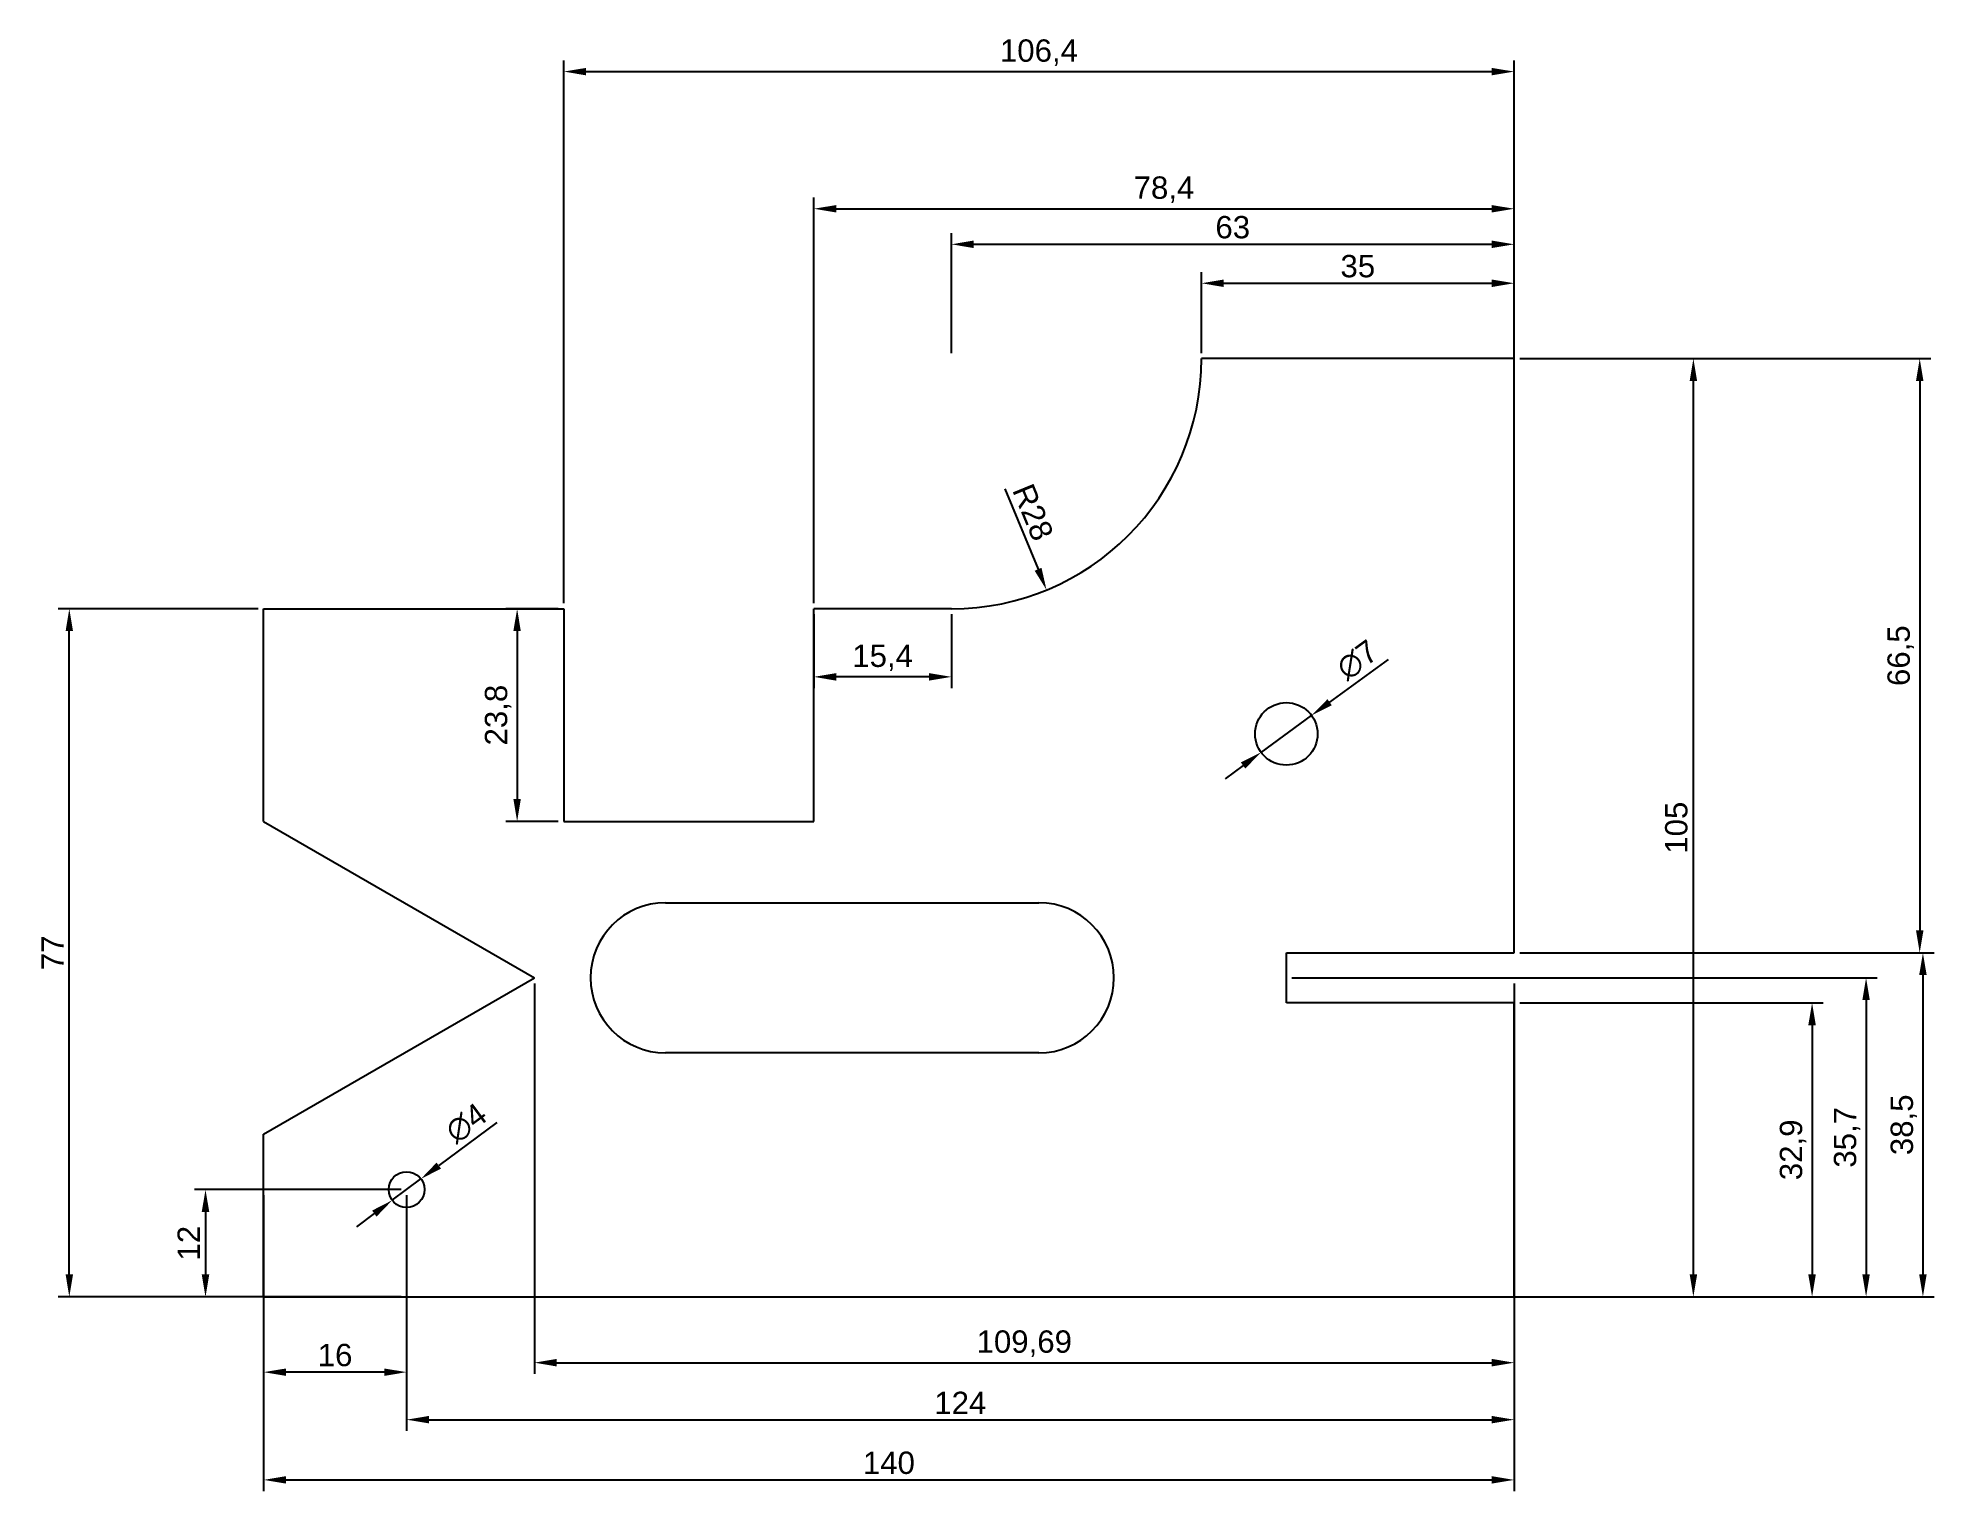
# Model space of a CAD drawing. Header units: millimetres. Extents: x -25 to 187, y -22 to 141.
import ezdxf

# ---------------------------------------------------------------- set-up
doc = ezdxf.new("R2010")
doc.units = ezdxf.units.MM
doc.styles.get("Standard").update_dxf_attribs({"font": 'arial.ttf'})
doc.dimstyles.new('ISO-25', dxfattribs={"dimtxt": 2.5, "dimasz": 2.5, "dimexe": 1.25, "dimexo": 0.625, "dimtad": 1, "dimtxsty": 'Standard', "dimcen": 2.5, "dimadec": 0, "dimazin": 0, "dimtfac": 1, "dimtmove": 0, "dimatfit": 3, "dimfxl": 1, "dimarcsym": 0})

# ---------------------------------------------------------------- blocks, each defined once
blk = doc.blocks.new('*D2')
at = {"color": 0, "lineweight": -2, "transparency": 16777216}
for p, q in [((140.63, 105), (161.32, 105)), ((160.07, 2.5), (160.07, 102.5)), ((140.63, 0), (161.32, 0))]:
    blk.add_line(p, q, dxfattribs=at)
at = {"color": 0, "transparency": 16777216}
for points in [[(159.66, 102.5), (160.49, 102.5), (160.07, 105)], [(159.66, 2.5), (160.49, 2.5), (160.07, 0)]]:
    blk.add_solid(points, dxfattribs=at)
at = {"layer": 'Defpoints', "color": 0, "transparency": 16777216}
for p in [(140, 105), (160.07, 105), (140, 0)]:
    blk.add_point(p, dxfattribs=at)
at = {"color": 0, "transparency": 16777216, "insert": (158.17, 52.5), "char_height": 2.5, "attachment_point": 5, "rotation": 90}
blk.add_mtext('105', dxfattribs=at)
blk = doc.blocks.new('*D3')
at = {"color": 0, "lineweight": -2, "transparency": 16777216}
for p, q in [((140.63, 32.9), (174.61, 32.9)), ((173.36, 30.4), (173.36, 2.5)), ((140.63, 0), (174.61, 0))]:
    blk.add_line(p, q, dxfattribs=at)
at = {"color": 0, "transparency": 16777216}
for points in [[(172.94, 30.4), (173.78, 30.4), (173.36, 32.9)], [(172.94, 2.5), (173.78, 2.5), (173.36, 0)]]:
    blk.add_solid(points, dxfattribs=at)
at = {"layer": 'Defpoints', "color": 0, "transparency": 16777216}
for p in [(140, 32.9), (140, 0), (173.36, 0)]:
    blk.add_point(p, dxfattribs=at)
at = {"color": 0, "transparency": 16777216, "insert": (171.23, 16.45), "char_height": 2.5, "attachment_point": 5, "rotation": 90}
blk.add_mtext('32,9', dxfattribs=at)
blk = doc.blocks.new('*D4')
at = {"color": 0, "lineweight": -2, "transparency": 16777216}
for p, q in [((140.63, 38.5), (187.02, 38.5)), ((185.77, 36), (185.77, 2.5)), ((140.63, 0), (187.02, 0))]:
    blk.add_line(p, q, dxfattribs=at)
at = {"color": 0, "transparency": 16777216}
for points in [[(185.35, 36), (186.19, 36), (185.77, 38.5)], [(185.35, 2.5), (186.19, 2.5), (185.77, 0)]]:
    blk.add_solid(points, dxfattribs=at)
at = {"layer": 'Defpoints', "color": 0, "transparency": 16777216}
for p in [(140, 38.5), (140, 0), (185.77, 0)]:
    blk.add_point(p, dxfattribs=at)
at = {"color": 0, "transparency": 16777216, "insert": (183.64, 19.25), "char_height": 2.5, "attachment_point": 5, "rotation": 90}
blk.add_mtext('38,5', dxfattribs=at)
blk = doc.blocks.new('*D5')
at = {"color": 0, "lineweight": -2, "transparency": 16777216}
for p, q in [((115.13, 35.7), (180.66, 35.7)), ((179.41, 33.2), (179.41, 2.5)), ((115.13, 0), (180.66, 0))]:
    blk.add_line(p, q, dxfattribs=at)
at = {"color": 0, "transparency": 16777216}
for points in [[(178.99, 33.2), (179.82, 33.2), (179.41, 35.7)], [(178.99, 2.5), (179.82, 2.5), (179.41, 0)]]:
    blk.add_solid(points, dxfattribs=at)
at = {"layer": 'Defpoints', "color": 0, "transparency": 16777216}
for p in [(114.5, 35.7), (114.5, 0), (179.41, 0)]:
    blk.add_point(p, dxfattribs=at)
at = {"color": 0, "transparency": 16777216, "insert": (177.28, 17.85), "char_height": 2.5, "attachment_point": 5, "rotation": 90}
blk.add_mtext('35,7', dxfattribs=at)
blk = doc.blocks.new('*D6')
at = {"color": 0, "lineweight": -2, "transparency": 16777216}
for p, q in [((-0.63, 77), (-23.01, 77)), ((-21.76, 2.5), (-21.76, 74.5)), ((-0.63, 0), (-23.01, 0))]:
    blk.add_line(p, q, dxfattribs=at)
at = {"color": 0, "transparency": 16777216}
for points in [[(-22.17, 74.5), (-21.34, 74.5), (-21.76, 77)], [(-22.17, 2.5), (-21.34, 2.5), (-21.76, 0)]]:
    blk.add_solid(points, dxfattribs=at)
at = {"layer": 'Defpoints', "color": 0, "transparency": 16777216}
for p in [(-21.76, 77), (0, 77), (0, 0)]:
    blk.add_point(p, dxfattribs=at)
at = {"color": 0, "transparency": 16777216, "insert": (-23.63, 38.5), "char_height": 2.5, "attachment_point": 5, "rotation": 90}
blk.add_mtext('77', dxfattribs=at)
blk = doc.blocks.new('*D7')
at = {"color": 0, "lineweight": -2, "transparency": 16777216}
for p, q in [((0, -0.63), (0, -21.74)), ((140, -0.63), (140, -21.74)), ((2.5, -20.49), (137.5, -20.49))]:
    blk.add_line(p, q, dxfattribs=at)
at = {"color": 0, "transparency": 16777216}
for points in [[(2.5, -20.07), (2.5, -20.9), (0, -20.49)], [(137.5, -20.07), (137.5, -20.9), (140, -20.49)]]:
    blk.add_solid(points, dxfattribs=at)
at = {"layer": 'Defpoints', "color": 0, "transparency": 16777216}
for p in [(0, 0), (140, 0), (140, -20.49)]:
    blk.add_point(p, dxfattribs=at)
at = {"color": 0, "transparency": 16777216, "insert": (70, -18.59), "char_height": 2.5, "attachment_point": 5}
blk.add_mtext('140', dxfattribs=at)
blk = doc.blocks.new('*D8')
at = {"color": 0, "lineweight": -2, "transparency": 16777216}
for p, q in [((125.89, 71.33), (119.34, 66.54)), ((111.67, 60.93), (117.33, 65.07)), ((109.66, 59.46), (107.64, 57.98))]:
    blk.add_line(p, q, dxfattribs=at)
at = {"color": 0, "transparency": 16777216}
for points in [[(119.1, 66.88), (119.59, 66.2), (117.33, 65.07)], [(109.41, 59.8), (109.9, 59.12), (111.67, 60.93)]]:
    blk.add_solid(points, dxfattribs=at)
at = {"layer": 'Defpoints', "color": 0, "transparency": 16777216}
for p in [(117.33, 65.07), (111.67, 60.93)]:
    blk.add_point(p, dxfattribs=at)
at = {"color": 0, "transparency": 16777216, "insert": (122.46, 71.26), "char_height": 2.5, "attachment_point": 5, "rotation": 36.1719}
blk.add_mtext('∅7', dxfattribs=at)
blk = doc.blocks.new('*D9')
at = {"color": 0, "lineweight": -2, "transparency": 16777216}
for p, q in [((26.11, 19.52), (19.61, 14.69)), ((14.4, 10.81), (17.6, 13.19)), ((12.39, 9.31), (10.38, 7.82))]:
    blk.add_line(p, q, dxfattribs=at)
at = {"color": 0, "transparency": 16777216}
for points in [[(19.36, 15.02), (19.86, 14.35), (17.6, 13.19)], [(12.14, 9.65), (12.64, 8.98), (14.4, 10.81)]]:
    blk.add_solid(points, dxfattribs=at)
at = {"layer": 'Defpoints', "color": 0, "transparency": 16777216}
for p in [(17.6, 13.19), (14.4, 10.81)]:
    blk.add_point(p, dxfattribs=at)
at = {"color": 0, "transparency": 16777216, "insert": (22.69, 19.43), "char_height": 2.5, "attachment_point": 5, "rotation": 36.6343}
blk.add_mtext('∅4', dxfattribs=at)
blk = doc.blocks.new('*D10')
at = {"color": 0, "lineweight": -2, "transparency": 16777216}
for p, q in [((32.98, 77), (27.13, 77)), ((28.38, 74.5), (28.38, 55.7)), ((32.98, 53.2), (27.13, 53.2))]:
    blk.add_line(p, q, dxfattribs=at)
at = {"color": 0, "transparency": 16777216}
for points in [[(27.96, 74.5), (28.79, 74.5), (28.38, 77)], [(27.96, 55.7), (28.79, 55.7), (28.38, 53.2)]]:
    blk.add_solid(points, dxfattribs=at)
at = {"layer": 'Defpoints', "color": 0, "transparency": 16777216}
for p in [(33.6, 77), (28.38, 53.2), (33.6, 53.2)]:
    blk.add_point(p, dxfattribs=at)
at = {"color": 0, "transparency": 16777216, "insert": (26.25, 65.1), "char_height": 2.5, "attachment_point": 5, "rotation": 90}
blk.add_mtext('23,8', dxfattribs=at)
blk = doc.blocks.new('*D12')
at = {"color": 0, "lineweight": -2, "transparency": 16777216}
blk.add_line((83, 90.41), (86.7, 81.42), dxfattribs=at)
at = {"color": 0, "transparency": 16777216}
blk.add_solid([(87.09, 81.58), (86.32, 81.26), (87.65, 79.11)], dxfattribs=at)
at = {"layer": 'Defpoints', "color": 0, "transparency": 16777216}
for p in [(77, 105), (87.65, 79.11)]:
    blk.add_point(p, dxfattribs=at)
at = {"color": 0, "transparency": 16777216, "insert": (86.13, 87.8), "char_height": 2.5, "attachment_point": 5, "rotation": 292.36}
blk.add_mtext('R28', dxfattribs=at)
blk = doc.blocks.new('*D13')
at = {"color": 0, "lineweight": -2, "transparency": 16777216}
for p, q in [((61.6, 76.38), (61.6, 68.13)), ((77, 76.38), (77, 68.13)), ((74.5, 69.38), (64.1, 69.38))]:
    blk.add_line(p, q, dxfattribs=at)
at = {"color": 0, "transparency": 16777216}
for points in [[(64.1, 69.8), (64.1, 68.96), (61.6, 69.38)], [(74.5, 69.8), (74.5, 68.96), (77, 69.38)]]:
    blk.add_solid(points, dxfattribs=at)
at = {"layer": 'Defpoints', "color": 0, "transparency": 16777216}
for p in [(61.6, 77), (77, 77), (61.6, 69.38)]:
    blk.add_point(p, dxfattribs=at)
at = {"color": 0, "transparency": 16777216, "insert": (69.3, 71.51), "char_height": 2.5, "attachment_point": 5}
blk.add_mtext('15,4', dxfattribs=at)
blk = doc.blocks.new('*D14')
at = {"color": 0, "lineweight": -2, "transparency": 16777216}
for p, q in [((105, 105.62), (105, 114.68)), ((140, 105.62), (140, 114.68)), ((107.5, 113.43), (137.5, 113.43))]:
    blk.add_line(p, q, dxfattribs=at)
at = {"color": 0, "transparency": 16777216}
for points in [[(107.5, 113.85), (107.5, 113.01), (105, 113.43)], [(137.5, 113.85), (137.5, 113.01), (140, 113.43)]]:
    blk.add_solid(points, dxfattribs=at)
at = {"layer": 'Defpoints', "color": 0, "transparency": 16777216}
for p in [(140, 113.43), (105, 105), (140, 105)]:
    blk.add_point(p, dxfattribs=at)
at = {"color": 0, "transparency": 16777216, "insert": (122.5, 115.33), "char_height": 2.5, "attachment_point": 5}
blk.add_mtext('35', dxfattribs=at)
blk = doc.blocks.new('*D15')
at = {"color": 0, "lineweight": -2, "transparency": 16777216}
for p, q in [((140.63, 105), (186.66, 105)), ((185.41, 102.5), (185.41, 41)), ((140.63, 38.5), (186.66, 38.5))]:
    blk.add_line(p, q, dxfattribs=at)
at = {"color": 0, "transparency": 16777216}
for points in [[(185, 102.5), (185.83, 102.5), (185.41, 105)], [(185, 41), (185.83, 41), (185.41, 38.5)]]:
    blk.add_solid(points, dxfattribs=at)
at = {"layer": 'Defpoints', "color": 0, "transparency": 16777216}
for p in [(140, 105), (140, 38.5), (185.41, 38.5)]:
    blk.add_point(p, dxfattribs=at)
at = {"color": 0, "transparency": 16777216, "insert": (183.28, 71.75), "char_height": 2.5, "attachment_point": 5, "rotation": 90}
blk.add_mtext('66,5', dxfattribs=at)
blk = doc.blocks.new('*D16')
at = {"color": 0, "lineweight": -2, "transparency": 16777216}
for p, q in [((15.38, 12), (-7.76, 12)), ((-6.51, 9.5), (-6.51, 2.5)), ((15.38, 0), (-7.76, 0))]:
    blk.add_line(p, q, dxfattribs=at)
at = {"color": 0, "transparency": 16777216}
for points in [[(-6.93, 9.5), (-6.09, 9.5), (-6.51, 12)], [(-6.93, 2.5), (-6.09, 2.5), (-6.51, 0)]]:
    blk.add_solid(points, dxfattribs=at)
at = {"layer": 'Defpoints', "color": 0, "transparency": 16777216}
for p in [(16, 12), (16, 0), (-6.51, 0)]:
    blk.add_point(p, dxfattribs=at)
at = {"color": 0, "transparency": 16777216, "insert": (-8.39, 6), "char_height": 2.5, "attachment_point": 5, "rotation": 90}
blk.add_mtext('12', dxfattribs=at)
blk = doc.blocks.new('*D17')
at = {"color": 0, "lineweight": -2, "transparency": 16777216}
for p, q in [((0, 11.38), (0, -9.68)), ((16, 11.38), (16, -9.68)), ((13.5, -8.43), (2.5, -8.43))]:
    blk.add_line(p, q, dxfattribs=at)
at = {"color": 0, "transparency": 16777216}
for points in [[(2.5, -8.02), (2.5, -8.85), (0, -8.43)], [(13.5, -8.02), (13.5, -8.85), (16, -8.43)]]:
    blk.add_solid(points, dxfattribs=at)
at = {"layer": 'Defpoints', "color": 0, "transparency": 16777216}
for p in [(0, 12), (16, 12), (0, -8.43)]:
    blk.add_point(p, dxfattribs=at)
at = {"color": 0, "transparency": 16777216, "insert": (8, -6.53), "char_height": 2.5, "attachment_point": 5}
blk.add_mtext('16', dxfattribs=at)
blk = doc.blocks.new('*D18')
at = {"color": 0, "lineweight": -2, "transparency": 16777216}
for p, q in [((16, 11.38), (16, -15)), ((140, 11.38), (140, -15)), ((18.5, -13.75), (137.5, -13.75))]:
    blk.add_line(p, q, dxfattribs=at)
at = {"color": 0, "transparency": 16777216}
for points in [[(18.5, -13.33), (18.5, -14.16), (16, -13.75)], [(137.5, -13.33), (137.5, -14.16), (140, -13.75)]]:
    blk.add_solid(points, dxfattribs=at)
at = {"layer": 'Defpoints', "color": 0, "transparency": 16777216}
for p in [(16, 12), (140, 12), (140, -13.75)]:
    blk.add_point(p, dxfattribs=at)
at = {"color": 0, "transparency": 16777216, "insert": (78, -11.87), "char_height": 2.5, "attachment_point": 5}
blk.add_mtext('124', dxfattribs=at)
blk = doc.blocks.new('*D19')
at = {"color": 0, "lineweight": -2, "transparency": 16777216}
for p, q in [((30.31, 35.08), (30.31, -8.62)), ((140, 35.08), (140, -8.62)), ((32.81, -7.37), (137.5, -7.37))]:
    blk.add_line(p, q, dxfattribs=at)
at = {"color": 0, "transparency": 16777216}
for points in [[(32.81, -6.95), (32.81, -7.79), (30.31, -7.37)], [(137.5, -6.95), (137.5, -7.79), (140, -7.37)]]:
    blk.add_solid(points, dxfattribs=at)
at = {"layer": 'Defpoints', "color": 0, "transparency": 16777216}
for p in [(30.31, 35.7), (140, 35.7), (140, -7.37)]:
    blk.add_point(p, dxfattribs=at)
at = {"color": 0, "transparency": 16777216, "insert": (85.16, -5.24), "char_height": 2.5, "attachment_point": 5}
blk.add_mtext('109,69', dxfattribs=at)
blk = doc.blocks.new('*D20')
at = {"color": 0, "lineweight": -2, "transparency": 16777216}
for p, q in [((61.6, 77.62), (61.6, 123.02)), ((64.1, 121.77), (137.5, 121.77)), ((140, 77.62), (140, 123.02))]:
    blk.add_line(p, q, dxfattribs=at)
at = {"color": 0, "transparency": 16777216}
for points in [[(64.1, 122.18), (64.1, 121.35), (61.6, 121.77)], [(137.5, 122.18), (137.5, 121.35), (140, 121.77)]]:
    blk.add_solid(points, dxfattribs=at)
at = {"layer": 'Defpoints', "color": 0, "transparency": 16777216}
for p in [(140, 121.77), (61.6, 77), (140, 77)]:
    blk.add_point(p, dxfattribs=at)
at = {"color": 0, "transparency": 16777216, "insert": (100.8, 123.9), "char_height": 2.5, "attachment_point": 5}
blk.add_mtext('78,4', dxfattribs=at)
blk = doc.blocks.new('*D21')
at = {"color": 0, "lineweight": -2, "transparency": 16777216}
for p, q in [((33.6, 77.62), (33.6, 138.37)), ((140, 77.62), (140, 138.37)), ((36.1, 137.12), (137.5, 137.12))]:
    blk.add_line(p, q, dxfattribs=at)
at = {"color": 0, "transparency": 16777216}
for points in [[(36.1, 137.53), (36.1, 136.7), (33.6, 137.12)], [(137.5, 137.53), (137.5, 136.7), (140, 137.12)]]:
    blk.add_solid(points, dxfattribs=at)
at = {"layer": 'Defpoints', "color": 0, "transparency": 16777216}
for p in [(140, 137.12), (33.6, 77), (140, 77)]:
    blk.add_point(p, dxfattribs=at)
at = {"color": 0, "transparency": 16777216, "insert": (86.8, 139.24), "char_height": 2.5, "attachment_point": 5}
blk.add_mtext('106,4', dxfattribs=at)
blk = doc.blocks.new('*D22')
at = {"color": 0, "lineweight": -2, "transparency": 16777216}
for p, q in [((77, 105.62), (77, 119.04)), ((140, 105.62), (140, 119.04)), ((79.5, 117.79), (137.5, 117.79))]:
    blk.add_line(p, q, dxfattribs=at)
at = {"color": 0, "transparency": 16777216}
for points in [[(79.5, 118.21), (79.5, 117.37), (77, 117.79)], [(137.5, 118.21), (137.5, 117.37), (140, 117.79)]]:
    blk.add_solid(points, dxfattribs=at)
at = {"layer": 'Defpoints', "color": 0, "transparency": 16777216}
for p in [(140, 117.79), (77, 105), (140, 105)]:
    blk.add_point(p, dxfattribs=at)
at = {"color": 0, "transparency": 16777216, "insert": (108.5, 119.69), "char_height": 2.5, "attachment_point": 5}
blk.add_mtext('63', dxfattribs=at)

msp = doc.modelspace()

# ---------------------------------------------------------------- linework, layer by layer
for p, q in [((140, 105), (105, 105)), ((140, 80.5), (140, 105)), ((140, 38.5), (140, 80.5)), ((0, 53.2), (0, 77)), ((0, 77), (33.6, 77)), ((33.6, 77), (33.6, 53.2)), ((61.6, 53.2), (61.6, 77)), ((77, 77), (61.6, 77)), ((0, 53.2), (30.311, 35.7)), ((33.6, 53.2), (61.6, 53.2)), ((45, 44.1), (86.8, 44.1)), ((114.5, 32.9), (114.5, 38.5)), ((114.5, 38.5), (140, 38.5)), ((0, 18.2), (30.311, 35.7)), ((140, 32.9), (114.5, 32.9)), ((140, 0), (140, 32.9)), ((86.8, 27.3), (45, 27.3)), ((0, 0), (0, 18.2)), ((0, 0), (140, 0))]:
    msp.add_line(p, q)
for centre, radius in [((114.5, 63), 3.5), ((16, 12), 2)]:
    msp.add_circle(centre, radius)
for centre, radius, start, end in [((77, 105), 28, 270, 0), ((45, 35.7), 8.4, 90, 270), ((86.8, 35.7), 8.4, 270, 90)]:
    msp.add_arc(centre, radius, start, end)

# ---------------------------------------------------------------- dimensions: what is measured, and where the dimension line sits
for base, p1, p2, picture, middle in [((140, 137.117), (33.6, 77), (140, 77), '*D21', (86.8, 139.244)), ((140, 121.768), (61.6, 77), (140, 77), '*D20', (100.8, 123.896)), ((140, 117.789), (77, 105), (140, 105), '*D22', (108.5, 119.692)), ((140, 113.429), (105, 105), (140, 105), '*D14', (122.5, 115.332)), ((61.6, 69.38), (77, 77), (61.6, 77), '*D13', (69.3, 71.507)), ((140, -7.37), (30.311, 35.7), (140, 35.7), '*D19', (85.155, -5.242)), ((0, -8.432), (16, 12), (0, 12), '*D17', (8, -6.531)), ((140, -13.747), (16, 12), (140, 12), '*D18', (78, -11.867)), ((140, -20.488), (0, 0), (140, 0), '*D7', (70, -18.587))]:
    dim = msp.add_linear_dim(base=base, p1=p1, p2=p2, dimstyle='ISO-25')
    dim.commit()
    dim.dimension.update_dxf_attribs({"geometry": picture, "text_midpoint": middle})
dim = msp.add_radius_dim(center=(77, 105), mpoint=(87.652, 79.105), dimstyle='ISO-25')
dim.commit()
dim.dimension.update_dxf_attribs({"geometry": '*D12', "text_midpoint": (84.375, 87.072), "dimtype": 164})
dim = msp.add_aligned_dim(p1=(140, 0), p2=(140, 105), distance=-20.075, dimstyle='ISO-25')
dim.commit()
dim.dimension.update_dxf_attribs({"geometry": '*D2', "text_midpoint": (158.173, 52.5)})
for base, p1, p2, picture, middle in [((185.412, 38.5), (140, 105), (140, 38.5), '*D15', (183.284, 71.75)), ((-21.756, 77), (0, 0), (0, 77), '*D6', (-23.631, 38.5)), ((28.376, 53.2), (33.6, 77), (33.6, 53.2), '*D10', (26.248, 65.1)), ((185.769, 0), (140, 38.5), (140, 0), '*D4', (183.642, 19.25)), ((179.406, 0), (114.5, 35.7), (114.5, 0), '*D5', (177.278, 17.85)), ((173.359, 0), (140, 32.9), (140, 0), '*D3', (171.232, 16.45)), ((-6.511, 0), (16, 12), (16, 0), '*D16', (-8.391, 6))]:
    dim = msp.add_linear_dim(base=base, p1=p1, p2=p2, angle=90, dimstyle='ISO-25')
    dim.commit()
    dim.dimension.update_dxf_attribs({"geometry": picture, "text_midpoint": middle})
for p1, p2, picture, middle in [((111.675, 60.934), (117.325, 65.066), '*D8', (122.462, 71.263)), ((14.395, 10.807), (17.605, 13.193), '*D9', (22.687, 19.429))]:
    dim = msp.add_diameter_dim_2p(p1=p1, p2=p2, dimstyle='ISO-25')
    dim.commit()
    dim.dimension.update_dxf_attribs({"geometry": picture, "text_midpoint": middle})

doc.saveas('drawing.dxf')
